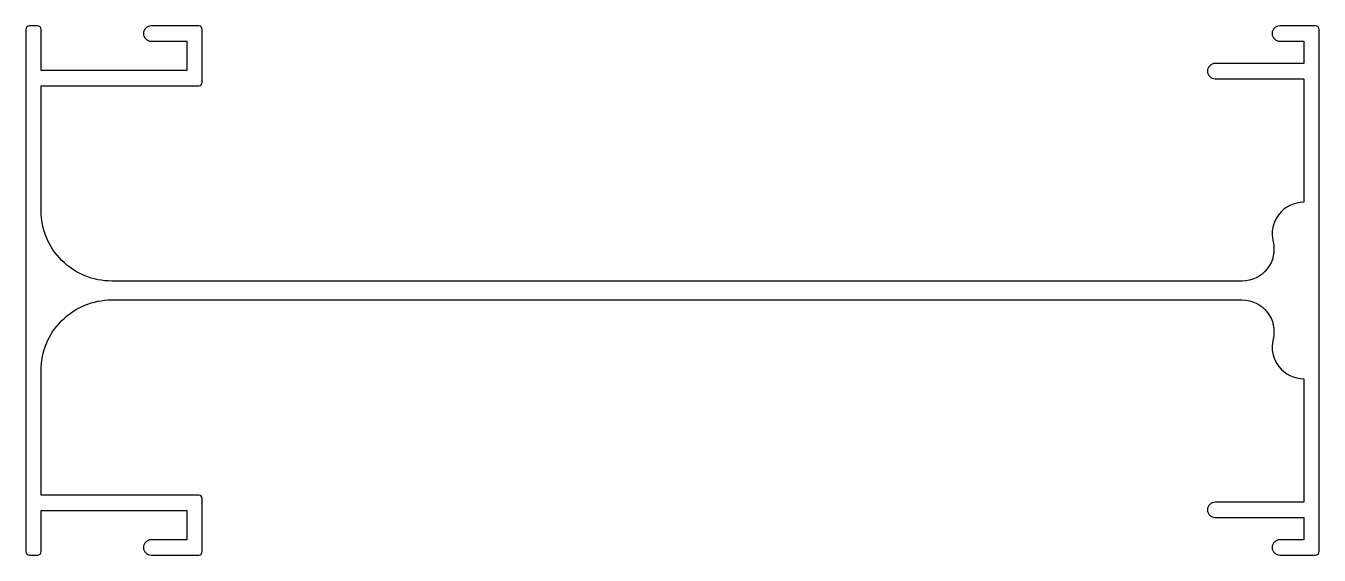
# Model space of a CAD drawing. Extents: x 120.4 to 175.4, y 213.1 to 235.6.
import ezdxf

# ---------------------------------------------------------------- set-up
doc = ezdxf.new("R2010")
doc.units = 0
doc.layers.get('0').update_dxf_attribs({"linetype": 'CONTINUOUS'})

msp = doc.modelspace()

# ---------------------------------------------------------------- linework, layer by layer
msp.add_lwpolyline([(120.5, 235.636, 0.414214), (120.35, 235.486), (120.35, 213.286, 0.414214), (120.5, 213.136), (120.85, 213.136, 0.414214), (121, 213.286), (121, 215.036), (127.2, 215.036), (127.2, 213.786), (125.675, 213.786, 1), (125.675, 213.136), (127.7, 213.136, 0.414214), (127.85, 213.286), (127.85, 215.536, 0.414214), (127.7, 215.686), (121, 215.686), (121, 220.986, -0.414214), (124, 223.986), (172.08, 223.986, -0.487356), (173.39, 222.311, 0.487356), (174.7, 220.636), (174.7, 215.386), (170.925, 215.386, 1), (170.925, 214.736), (174.7, 214.736), (174.7, 213.786), (173.675, 213.786, 1), (173.675, 213.136), (175.2, 213.136, 0.414214), (175.35, 213.286), (175.35, 235.486, 0.414214), (175.2, 235.636), (173.675, 235.636, 1), (173.675, 234.986), (174.7, 234.986), (174.7, 234.036), (170.925, 234.036, 1), (170.925, 233.386), (174.7, 233.386), (174.7, 228.136, 0.487356), (173.39, 226.461, -0.487356), (172.08, 224.786), (124, 224.786, -0.414214), (121, 227.786), (121, 233.086), (127.7, 233.086, 0.414214), (127.85, 233.236), (127.85, 235.486, 0.414214), (127.7, 235.636), (125.675, 235.636, 1), (125.675, 234.986), (127.2, 234.986), (127.2, 233.736), (121, 233.736), (121, 235.486, 0.414214), (120.85, 235.636)], format="xyb", close=True)

doc.saveas('drawing.dxf')
